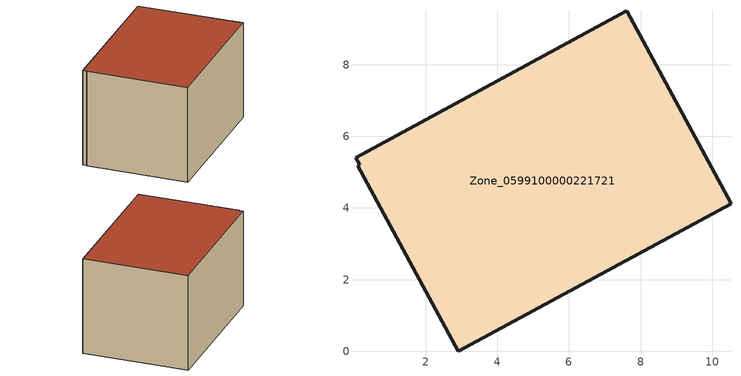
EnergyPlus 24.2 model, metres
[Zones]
Zone_0599100000221721
 floor ground (C_G): 0.16,5.2 0.04,5.41 7.61,9.51 10.53,4.12 2.91,0 0.11,5.17 z0
 wall outside (C_F): 10.53,4.12 7.61,9.51 0.04,5.41 0.16,5.2 0.11,5.17 2.91,0 10.53,4.12 z0:5.7
 roof outside (C_R): 0.04,5.41 0.16,5.2 0.11,5.17 2.91,0 10.53,4.12 7.61,9.51 z5.7
[BUILDING]
Pand.0599100000221721: North Axis=0; Terrain=City; Loads Convergence Tolerance Value=0.04; Temperature Convergence Tolerance Value=0.4; Solar Distribution=FullExterior; Maximum Number of Warmup Days=25; Minimum Number of Warmup Days=1
[Site:Location]
Rotterdam.The.Hague.AP_ZH_NLD Design_Conditions: Latitude=51.96; Longitude=4.45; Time Zone=1; Elevation=-4.5
[SITE:GROUNDTEMPERATURE:BUILDINGSURFACE]
18, 18, 18, 18, 18, 18, 18, 18, 18, 18, 18, 18
[MATERIAL] Thermal Absorptance=0.9; Solar Absorptance=0.7; Visible Absorptance=0.7
Name | Roughness | Thickness | Conductivity | Density | Specific Heat
G.TI.1946-1964 | MediumSmooth | 0.15 | 1 | 540 | 1210
F.TI.1946-1964 | Rough | 0.3 | 0.857143 | 1920 | 840
R.TI.1946-1964 | MediumRough | 0.2 | 0.277778 | 1500 | 1000
[CONSTRUCTION]
C_G: G.TI.1946-1964
C_F: F.TI.1946-1964
C_R: R.TI.1946-1964
[ZONE]
Zone_0599100000221721: Type=1; Multiplier=1; Ceiling Height=Autocalculate; Volume=Autocalculate; Floor Area=autocalculate; Part of Total Floor Area=Yes
[ZONEINFILTRATION:DESIGNFLOWRATE]
Infil_Zone_0599100000221721: Zone or ZoneList or Space or SpaceList=Zone_0599100000221721; Schedule=AlwaysOn; Design Flow Rate Calculation Method=Flow/Area; Flow Rate per Floor Area=0.003; Constant Term Coefficient=1; Temperature Term Coefficient=0; Velocity Term Coefficient=0; Velocity Squared Term Coefficient=0
[HVACTEMPLATE:ZONE:IDEALLOADSAIRSYSTEM]
Zone_0599100000221721: Maximum Heating Supply Air Temperature=50; Minimum Cooling Supply Air Temperature=13; Maximum Heating Supply Air Humidity Ratio=0.0156; Minimum Cooling Supply Air Humidity Ratio=0.0077; Heating Limit=NoLimit; Cooling Limit=NoLimit; Dehumidification Control Type=ConstantSensibleHeatRatio; Cooling Sensible Heat Ratio=0.7; Dehumidification Setpoint=60; Humidification Control Type=None; Humidification Setpoint=30; Outdoor Air Method=None; Outdoor Air Flow Rate per Person=0.00944; Outdoor Air Flow Rate per Zone Floor Area=0; Outdoor Air Flow Rate per Zone=0; Demand Controlled Ventilation Type=None; Outdoor Air Economizer Type=NoEconomizer; Heat Recovery Type=None; Sensible Heat Recovery Effectiveness=0.7; Latent Heat Recovery Effectiveness=0.65
[ZONECONTROL:THERMOSTAT]
ThermostatControl_Zone_0599100000221721: Zone or ZoneList=Zone_0599100000221721; Control Type Schedule=DualSetpointControlType; Control 1=Thermostat_Zone_0599100000221721; Temperature Difference Between Cutout And Setpoint=0
[THERMOSTATSETPOINT:DUALSETPOINT]
Thermostat_Zone_0599100000221721: Heating Setpoint Temperature Schedule=HeatingSetpoint_Zone_0599100000221721; Cooling Setpoint Temperature Schedule=CoolingSetpoint_Zone_0599100000221721
[SCHEDULE:COMPACT]
HeatingSetpoint_Zone_0599100000221721: Through: 12/31, For: AllDays, Until: 24:00, 21
CoolingSetpoint_Zone_0599100000221721: Through: 12/31, For: AllDays, Until: 24:00, 24
DualSetpointControlType: Through: 12/31, For: AllDays, Until: 24:00, 4
AlwaysOn: Through: 12/31, For: AllDays, Until: 24:00, 1
